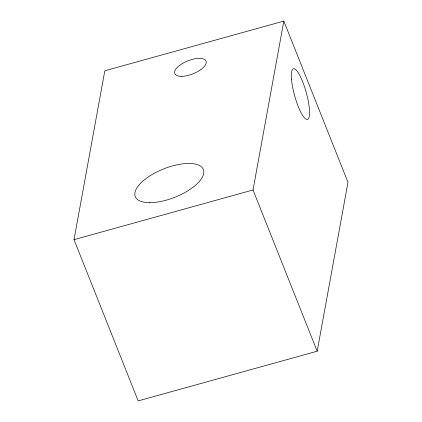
<?xml version="1.0" encoding="UTF-8"?>
<svg xmlns="http://www.w3.org/2000/svg" width="422" height="422" viewBox="0 0 422 422"><rect width="100%" height="100%" fill="white"/><g stroke="black" fill="none" stroke-linecap="round" stroke-linejoin="round"><path stroke-width="0.63" d="M74.014 239.664L104.814 70.78L283.821 21.1L347.986 182.336L317.186 351.22L138.179 400.9L74.014 239.664L253.021 189.984L283.821 21.1M253.021 189.984L317.186 351.22M149.42 202.665A36.645 15.255 -21.7 0 0 203.684 173.521A36.645 15.255 -21.7 0 0 154.832 172.994A36.645 15.255 -21.7 0 0 149.42 202.665M291.523 79.463A26.264 6.019 74.5 0 0 306.488 119.357A26.264 6.019 74.5 0 0 303.334 83.503A26.264 6.019 74.5 0 0 291.523 79.463M181.296 76.34A16.796 6.989 -21.7 0 0 206.168 62.983A16.796 6.989 -21.7 0 0 183.776 62.741A16.796 6.989 -21.7 0 0 181.296 76.34"/></g></svg>
